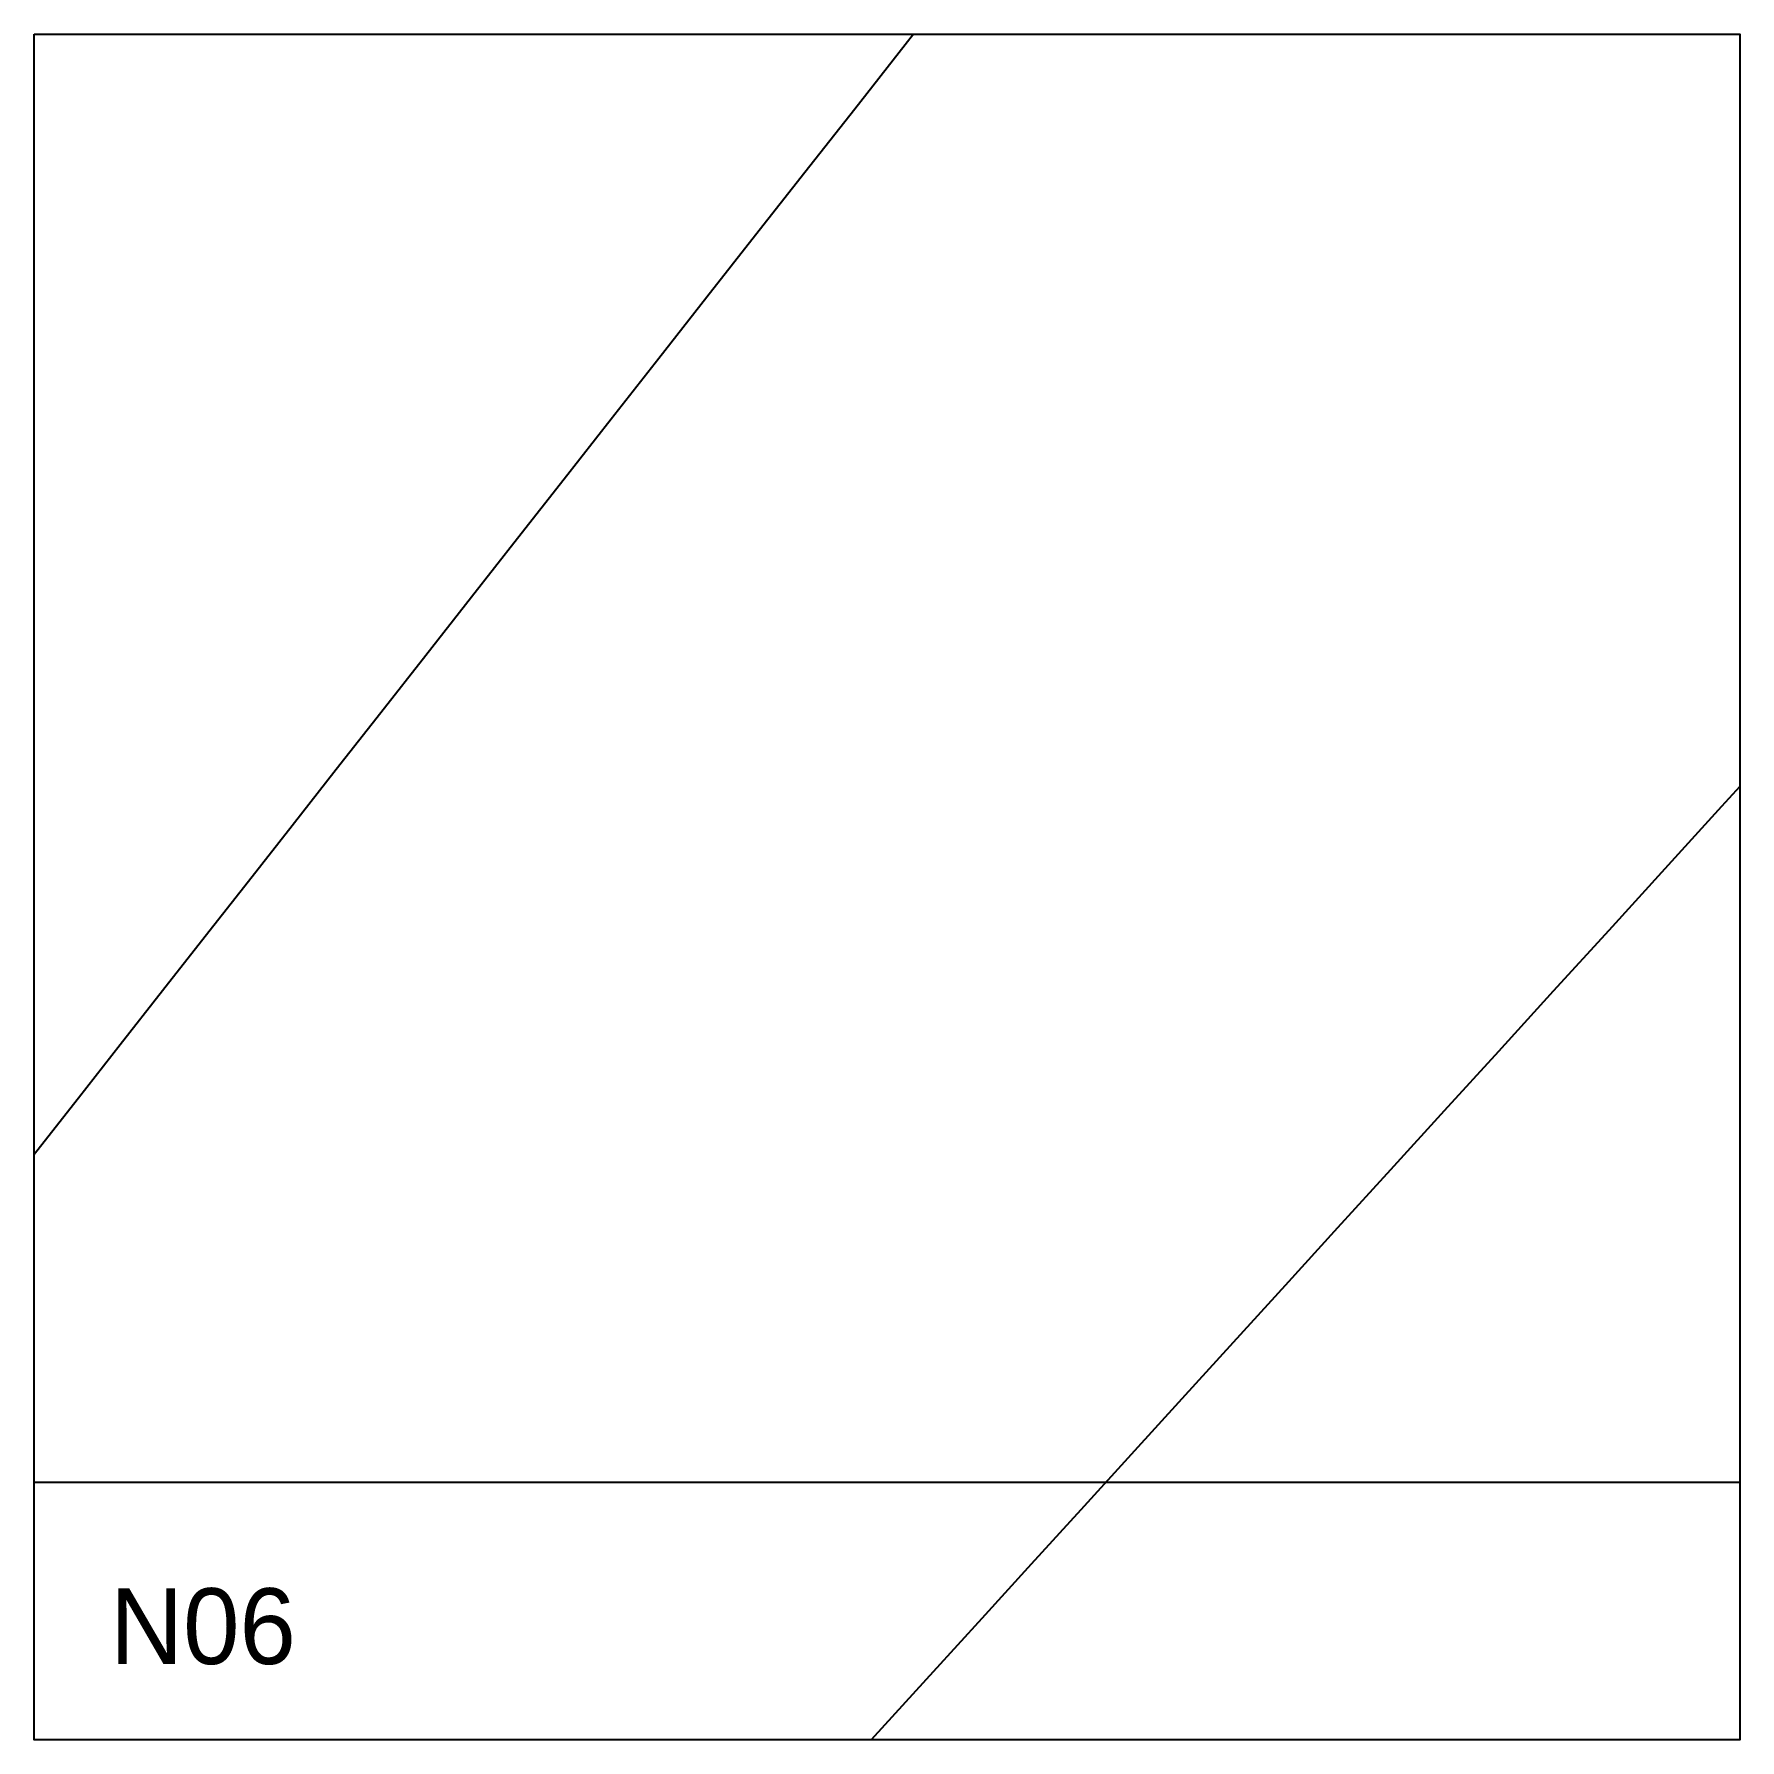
# Model space of a CAD drawing. Header units: millimetres. Extents: x 0 to 900, y 0 to 900.
import ezdxf

# ---------------------------------------------------------------- set-up
doc = ezdxf.new("R2010")
doc.units = ezdxf.units.MM
for name, color, linetype in [('CUT', 1, 'Continuous'), ('DECL', 30, 'Continuous'), ('HOUR', 7, 'Continuous'), ('HOUR15', 9, 'Continuous'), ('ID', 3, 'Continuous')]:
    doc.layers.add(name, color=color, linetype=linetype)

msp = doc.modelspace()

# ---------------------------------------------------------------- linework, layer by layer
at = {"layer": 'CUT'}
msp.add_lwpolyline([(0, 900), (900, 900), (900, 0), (0, 0), (0, 900)], close=True, dxfattribs=at)
at = {"layer": 'DECL'}
msp.add_lwpolyline([(0, 135.94), (18.23, 135.94), (62.76, 135.94), (107.94, 135.94), (153.77, 135.94), (200.29, 135.94), (247.49, 135.94), (295.41, 135.94), (344.05, 135.94), (393.44, 135.94), (443.6, 135.94), (494.55, 135.94), (546.3, 135.94), (598.88, 135.94), (652.31, 135.94), (706.62, 135.94), (761.82, 135.94), (817.94, 135.94), (875.02, 135.94), (900, 135.94)], dxfattribs=at)
at = {"layer": 'HOUR'}
msp.add_lwpolyline([(900, 503.03), (890.37, 492.46), (860.42, 459.6), (830.82, 427.11), (801.55, 395), (772.62, 363.25), (744, 331.85), (715.71, 300.8), (687.72, 270.09), (660.04, 239.72), (632.66, 209.67), (605.57, 179.94), (578.77, 150.53), (552.24, 121.43), (526, 92.63), (500.02, 64.12), (474.31, 35.91), (448.86, 7.99), (441.58, 0)], dxfattribs=at)
at = {"layer": 'HOUR15'}
msp.add_lwpolyline([(463.96, 900), (459.55, 894.37), (432.95, 860.48), (406.65, 826.98), (380.67, 793.86), (354.97, 761.13), (329.57, 728.76), (304.46, 696.76), (279.62, 665.11), (255.06, 633.81), (230.76, 602.85), (206.73, 572.23), (182.95, 541.94), (159.43, 511.97), (136.16, 482.31), (113.13, 452.96), (90.33, 423.92), (67.78, 395.18), (45.45, 366.72), (23.34, 338.56), (1.46, 310.68), (0, 308.82)], dxfattribs=at)

# ---------------------------------------------------------------- texts
at = {"layer": 'ID'}
msp.add_text('N06', height=40, dxfattribs=at).set_placement((40, 40))

doc.saveas('drawing.dxf')
